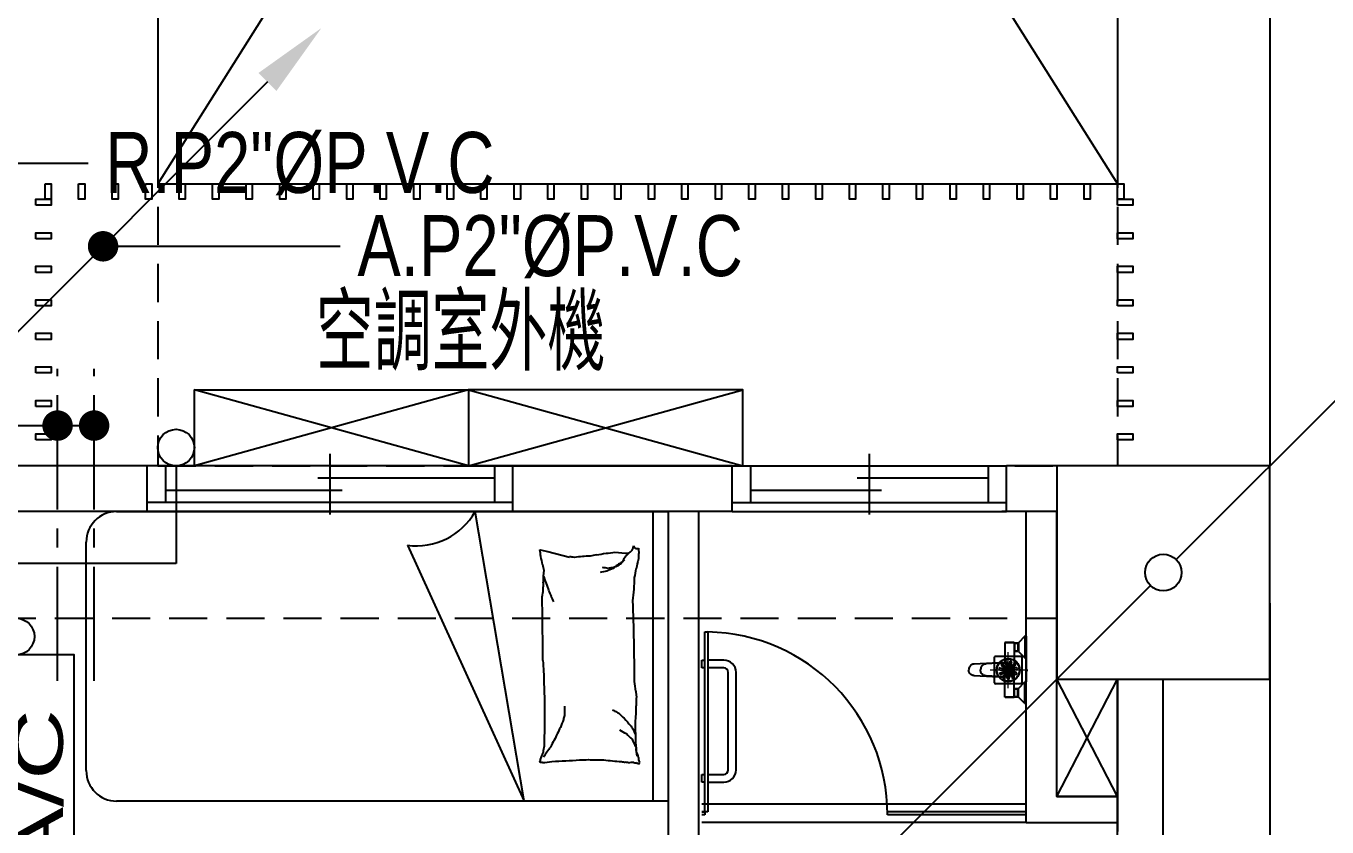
# Model space of a CAD drawing. Header units: millimetres. Extents: x 98197 to 106565, y 53890 to 60222.
# Drawn here: x 100646.4 to 101073.4, y 55552.1 to 55814.9 of the extents above; entities that cross this region are included whole.
import ezdxf
from ezdxf.enums import TextEntityAlignment as Align

# ---------------------------------------------------------------- set-up
doc = ezdxf.new("R2010")
doc.units = ezdxf.units.MM
doc.header["$LTSCALE"] = 50
doc.header["$MEASUREMENT"] = 0
for name, pattern in [('CENTER', [2, 1.25, -0.25, 0.25, -0.25]), ('CENTER2', [1.125, 0.75, -0.125, 0.125, -0.125]), ('HIDDEN', [0.375, 0.25, -0.125])]:
    doc.linetypes.add(name, pattern=pattern)
doc.layers.get('0').update_dxf_attribs({"color": 8, "linetype": 'CONTINUOUS'})
for name, color, linetype in [('00', 7, 'HIDDEN'), ('35', 4, 'CENTER2'), ('36雨排水', 3, 'CONTINUOUS'), ('furniture', 55, 'CONTINUOUS')]:
    doc.layers.add(name, color=color, linetype=linetype)
doc.layers.add('CENTE', color=8, linetype='CENTER', lineweight=9)
doc.styles.add('CHINA', font='c2', dxfattribs={"bigfont": 'china'})
doc.styles.add('CHINESET', font='c2.shx', dxfattribs={"bigfont": 'china.shx'})

# ---------------------------------------------------------------- blocks, each defined once
blk = doc.blocks.new('1111111')
at = {"layer": '36雨排水', "linetype": 'Continuous'}
for p, q in [((4902.82, 3830.25), (4712.61, 3640.04)), ((4842.71, 3770.15), (4920.5, 3770.15)), ((4513.91, 3441.34), (4704.12, 3631.56))]:
    blk.add_line(p, q, dxfattribs=at)
blk.add_circle((4708.36, 3635.8), 6, dxfattribs=at)
at = {"layer": '36雨排水', "linetype": 'Continuous', "style": 'CHINA', "width": 0.8}
blk.add_text('R.P2"%%CP.V.C', height=20, dxfattribs=at).set_placement((4926.16, 3760.37))
blk = doc.blocks.new('1111111111')
at = {"layer": '35', "color": 3, "linetype": 'Continuous'}
blk.add_lwpolyline([(2956.27, 3584.41), (2956.27, 3559.41), (3046.27, 3559.41), (3046.27, 3584.41)], close=True, dxfattribs=at)
at = {"layer": '35', "color": 4, "linetype": 'Continuous'}
blk.add_circle((3052.27, 3578.41), 6, dxfattribs=at)
at = {"layer": '35', "color": 3, "linetype": 'Continuous', "style": 'CHINA', "width": 1.5}
blk.add_text('A/C', height=16, dxfattribs=at).set_placement((3001.67, 3571.38), align=Align.MIDDLE)
blk = doc.blocks.new('3453453')
at = {"layer": '36雨排水', "color": 1, "linetype": 'Continuous'}
for p, q in [((95705.57, 55796.57), (95482.81, 55573.81)), ((95651.61, 55742.62), (95729.4, 55742.62))]:
    blk.add_line(p, q, dxfattribs=at)
at = {"layer": '36雨排水', "color": 1, "linetype": 'Continuous', "const_width": 5}
blk.add_lwpolyline([(95649.11, 55742.62, 1), (95654.11, 55742.62, 1)], format="xyb", close=True, dxfattribs=at)
at = {"layer": '36雨排水', "color": 1, "linetype": 'Continuous'}
blk.add_solid([(95702.62, 55799.52), (95708.51, 55793.62), (95723.25, 55814.25)], dxfattribs=at)
at = {"layer": '36雨排水', "color": 1, "linetype": 'Continuous', "style": 'CHINA', "width": 0.8}
blk.add_text('A.P2"%%CP.V.C', height=20, dxfattribs=at).set_placement((95735.06, 55732.84))
blk = doc.blocks.new('*U45', base_point=(551368.96, 44174.06))
for p, q in [((551368.96, 44185.56), (551368.96, 44165.56)), ((551323.96, 44166.56), (551323.96, 44181.56)), ((551413.96, 44181.56), (551323.96, 44181.56)), ((551329.96, 44181.56), (551329.96, 44169.56)), ((551407.96, 44181.56), (551407.96, 44169.56)), ((551413.96, 44166.56), (551413.96, 44181.56)), ((551329.96, 44177.56), (551372.96, 44177.56)), ((551407.96, 44173.56), (551364.96, 44173.56)), ((551413.96, 44169.56), (551323.96, 44169.56)), ((551413.96, 44166.56), (551323.96, 44166.56))]:
    blk.add_line(p, q)
blk = doc.blocks.new('*U47', base_point=(551535.96, 44174.06))
for p, q in [((551535.96, 44185.56), (551535.96, 44165.56)), ((551475.96, 44166.56), (551475.96, 44181.56)), ((551475.96, 44181.56), (551595.96, 44181.56)), ((551481.96, 44181.56), (551481.96, 44169.56)), ((551589.96, 44181.56), (551589.96, 44169.56)), ((551595.96, 44166.56), (551595.96, 44181.56)), ((551481.96, 44177.56), (551539.96, 44177.56)), ((551589.96, 44173.56), (551531.96, 44173.56)), ((551475.96, 44169.56), (551595.96, 44169.56)), ((551475.96, 44166.56), (551595.96, 44166.56))]:
    blk.add_line(p, q)
blk = doc.blocks.new('1247A')
for p, q in [((-13298.51, 8267.25), (-13298.01, 8267.25)), ((-13298.01, 8267.25), (-13298.51, 8267.25)), ((-13298.51, 8267.25), (-13298.51, 8267.12)), ((-13298.51, 8267.12), (-13298.51, 8266.77)), ((-13298.51, 8266.77), (-13298.51, 8266.2)), ((-13298.51, 8266.2), (-13298.51, 8265.46)), ((-13298.01, 8267.25), (-13296.01, 8265.12)), ((-13298.01, 8267.25), (-13296.01, 8265.12)), ((-13298.01, 8267.25), (-13298.01, 8267.12)), ((-13298.01, 8267.12), (-13298.01, 8266.77)), ((-13298.01, 8266.77), (-13298.01, 8266.2)), ((-13298.01, 8266.2), (-13298.01, 8265.46)), ((-13298.51, 8265.46), (-13298.51, 8264.61)), ((-13298.51, 8264.61), (-13298.51, 8263.7)), ((-13298.51, 8263.7), (-13298.51, 8262.79)), ((-13298.51, 8262.79), (-13298.51, 8261.93)), ((-13298.51, 8261.93), (-13298.51, 8261.19)), ((-13298.01, 8265.46), (-13298.01, 8264.61)), ((-13298.01, 8264.61), (-13298.01, 8263.7)), ((-13298.01, 8263.7), (-13298.01, 8262.79)), ((-13298.01, 8262.79), (-13298.01, 8261.93)), ((-13296.01, 8262.28), (-13298.01, 8260.15)), ((-13298.01, 8261.93), (-13298.01, 8261.19)), ((-13296.01, 8265.12), (-13296.01, 8265.07)), ((-13296.01, 8265.07), (-13296.01, 8264.93)), ((-13296.01, 8264.93), (-13296.01, 8264.82)), ((-13296.01, 8264.93), (-13296.01, 8264.7)), ((-13296.01, 8264.82), (-13295.91, 8264.82)), ((-13296.01, 8264.82), (-13296.01, 8264.77)), ((-13295.91, 8264.82), (-13296.01, 8264.82)), ((-13296.01, 8264.77), (-13296.01, 8264.66)), ((-13296.01, 8264.7), (-13296.01, 8264.41)), ((-13296.01, 8264.66), (-13296.01, 8264.49)), ((-13296.01, 8264.49), (-13296.01, 8264.26)), ((-13296.01, 8264.41), (-13296.01, 8264.06)), ((-13296.01, 8264.26), (-13296.01, 8263.98)), ((-13296.01, 8264.06), (-13296.01, 8263.7)), ((-13296.01, 8263.98), (-13296.01, 8263.7)), ((-13296.01, 8263.7), (-13296.01, 8263.33)), ((-13296.01, 8263.7), (-13296.01, 8263.42)), ((-13296.01, 8263.42), (-13296.01, 8263.14)), ((-13296.01, 8263.33), (-13296.01, 8262.99)), ((-13296.01, 8263.14), (-13296.01, 8262.91)), ((-13296.01, 8262.99), (-13296.01, 8262.7)), ((-13296.01, 8262.91), (-13296.01, 8262.74)), ((-13296.01, 8262.74), (-13296.01, 8262.62)), ((-13296.01, 8262.7), (-13296.01, 8262.47)), ((-13296.01, 8262.62), (-13296.01, 8262.58)), ((-13296.01, 8262.58), (-13296.01, 8262.47)), ((-13296.01, 8262.58), (-13295.91, 8262.58)), ((-13295.91, 8262.58), (-13296.01, 8262.58)), ((-13296.01, 8262.47), (-13296.01, 8262.33)), ((-13296.01, 8262.33), (-13296.01, 8262.28)), ((-13295.71, 8265.02), (-13295.91, 8264.82)), ((-13295.91, 8264.82), (-13295.91, 8264.77)), ((-13295.91, 8264.77), (-13295.91, 8264.66)), ((-13295.91, 8264.66), (-13295.91, 8264.49)), ((-13295.91, 8264.49), (-13295.91, 8264.26)), ((-13295.91, 8264.26), (-13295.91, 8263.98)), ((-13295.91, 8263.98), (-13295.91, 8263.7)), ((-13295.91, 8263.7), (-13295.91, 8263.42)), ((-13295.91, 8263.42), (-13295.91, 8263.14)), ((-13295.91, 8263.14), (-13295.91, 8262.91)), ((-13295.91, 8262.91), (-13295.91, 8262.74)), ((-13295.91, 8262.74), (-13295.91, 8262.62)), ((-13295.91, 8262.62), (-13295.91, 8262.58)), ((-13295.91, 8262.58), (-13295.71, 8262.38)), ((-13295.71, 8265.02), (-13295.51, 8265.02)), ((-13295.51, 8265.02), (-13295.71, 8265.02)), ((-13295.71, 8265.02), (-13295.71, 8264.97)), ((-13295.71, 8264.97), (-13295.71, 8262.38)), ((-13295.21, 8262.38), (-13295.71, 8262.38)), ((-13295.71, 8262.38), (-13295.21, 8262.38)), ((-13295.51, 8265.02), (-13295.21, 8265.02)), ((-13295.21, 8265.02), (-13295.51, 8265.02)), ((-13294.91, 8265.02), (-13295.21, 8265.02)), ((-13295.21, 8265.02), (-13294.91, 8265.02)), ((-13294.91, 8262.38), (-13295.21, 8262.38)), ((-13295.21, 8262.38), (-13294.91, 8262.38)), ((-13294.91, 8265.02), (-13294.71, 8265.02)), ((-13294.71, 8265.02), (-13294.91, 8265.02)), ((-13294.91, 8262.38), (-13294.71, 8262.38)), ((-13294.71, 8262.38), (-13294.91, 8262.38)), ((-13294.71, 8265.02), (-13294.51, 8264.82)), ((-13294.71, 8265.02), (-13294.71, 8264.97)), ((-13294.71, 8264.97), (-13294.71, 8262.38)), ((-13294.51, 8262.58), (-13294.71, 8262.38)), ((-13294.01, 8265.2), (-13294.51, 8265.2)), ((-13294.51, 8265.2), (-13294.01, 8265.2)), ((-13294.51, 8265.2), (-13294.51, 8265.14)), ((-13294.51, 8265.14), (-13294.51, 8256.2)), ((-13294.51, 8265.14), (-13294.51, 8256.2)), ((-13293.51, 8265.2), (-13294.01, 8265.2)), ((-13294.01, 8265.2), (-13293.51, 8265.2)), ((-13293, 8265.2), (-13293.51, 8265.2)), ((-13293.51, 8265.2), (-13293, 8265.2)), ((-13293, 8265.2), (-13292.54, 8265.2)), ((-13292.54, 8265.2), (-13293, 8265.2)), ((-13292.54, 8265.2), (-13292.13, 8265.2)), ((-13292.13, 8265.2), (-13292.54, 8265.2)), ((-13292.13, 8265.2), (-13291.82, 8265.2)), ((-13291.82, 8265.2), (-13292.13, 8265.2)), ((-13291.82, 8265.2), (-13291.63, 8265.2)), ((-13291.63, 8265.2), (-13291.82, 8265.2)), ((-13291.63, 8265.2), (-13291.55, 8265.2)), ((-13291.55, 8265.2), (-13291.63, 8265.2)), ((-13291.55, 8265.2), (-13291.51, 8265.14)), ((-13291.51, 8265.14), (-13291.51, 8258.66)), ((-13291.51, 8265.14), (-13291.51, 8258.66)), ((-13298.51, 8261.19), (-13298.51, 8260.63)), ((-13298.51, 8260.63), (-13298.51, 8260.28)), ((-13298.51, 8260.28), (-13298.51, 8260.15)), ((-13298.51, 8260.15), (-13298.01, 8260.15)), ((-13298.01, 8260.15), (-13298.51, 8260.15)), ((-13298.51, 8252.25), (-13298.51, 8260.15)), ((-13298.01, 8261.19), (-13298.01, 8260.63)), ((-13298.01, 8260.63), (-13298.01, 8260.28)), ((-13298.01, 8260.28), (-13298.01, 8260.15)), ((-13293.27, 8257.76), (-13293.61, 8257.29)), ((-13293.32, 8257.54), (-13293.48, 8257.29)), ((-13293.14, 8257.75), (-13293.32, 8257.54)), ((-13292.81, 8258.11), (-13293.27, 8257.76)), ((-13292.95, 8257.94), (-13293.14, 8257.75)), ((-13292.72, 8258.11), (-13292.95, 8257.94)), ((-13292.69, 8257.57), (-13292.85, 8257.33)), ((-13292.29, 8258.32), (-13292.81, 8258.11)), ((-13292.48, 8258.22), (-13292.72, 8258.11)), ((-13292.5, 8257.79), (-13292.69, 8257.57)), ((-13292.3, 8257.98), (-13292.5, 8257.79)), ((-13292.06, 8258.16), (-13292.3, 8257.98)), ((-13291.98, 8258.37), (-13292.29, 8258.32)), ((-13291.98, 8258.37), (-13292.29, 8258.32)), ((-13291.81, 8258.28), (-13292.06, 8258.16)), ((-13291.28, 8258.43), (-13291.98, 8258.37)), ((-13291.55, 8258.37), (-13291.81, 8258.28)), ((-13291.28, 8258.43), (-13291.55, 8258.37)), ((-13291.51, 8258.66), (-13281.48, 8258.1)), ((-13290.99, 8258.46), (-13291.28, 8258.43)), ((-13290.99, 8258.46), (-13290.58, 8258.45)), ((-13290.58, 8258.45), (-13290.21, 8258.44)), ((-13290.21, 8258.44), (-13289.79, 8258.42)), ((-13289.79, 8258.42), (-13289.36, 8258.4)), ((-13289.36, 8258.4), (-13289.05, 8258.38)), ((-13289.05, 8258.38), (-13285.35, 8258.15)), ((-13285.35, 8258.15), (-13285.11, 8258.13)), ((-13285.11, 8258.13), (-13284.87, 8258.08)), ((-13284.87, 8258.08), (-13284.64, 8257.99)), ((-13284.64, 8257.99), (-13284.43, 8257.89)), ((-13284.43, 8257.89), (-13284.22, 8257.74)), ((-13284.22, 8257.74), (-13284.05, 8257.57)), ((-13284.05, 8257.57), (-13283.89, 8257.39)), ((-13281.48, 8258.1), (-13281.23, 8258.08)), ((-13281.23, 8258.08), (-13280.99, 8258.03)), ((-13280.99, 8258.03), (-13280.76, 8257.95)), ((-13280.76, 8257.95), (-13280.54, 8257.85)), ((-13280.54, 8257.85), (-13280.33, 8257.7)), ((-13280.33, 8257.7), (-13280.16, 8257.54)), ((-13280.16, 8257.54), (-13280, 8257.36)), ((-13294.51, 8247.26), (-13294.51, 8256.2)), ((-13294.51, 8247.26), (-13294.51, 8256.2)), ((-13293.82, 8256.76), (-13293.9, 8256.2)), ((-13293.82, 8255.64), (-13293.9, 8256.2)), ((-13293.61, 8257.29), (-13293.82, 8256.76)), ((-13293.61, 8255.11), (-13293.82, 8255.64)), ((-13293.72, 8256.49), (-13293.74, 8256.2)), ((-13293.72, 8255.91), (-13293.74, 8256.2)), ((-13293.67, 8256.76), (-13293.72, 8256.49)), ((-13293.67, 8255.64), (-13293.72, 8255.91)), ((-13293.58, 8257.04), (-13293.67, 8256.76)), ((-13293.58, 8255.36), (-13293.67, 8255.64)), ((-13293.27, 8254.64), (-13293.61, 8255.11)), ((-13293.48, 8257.29), (-13293.58, 8257.04)), ((-13293.48, 8255.11), (-13293.58, 8255.36)), ((-13293.32, 8254.86), (-13293.48, 8255.11)), ((-13293.14, 8254.65), (-13293.32, 8254.86)), ((-13292.81, 8254.29), (-13293.27, 8254.64)), ((-13292.95, 8254.46), (-13293.14, 8254.65)), ((-13293.11, 8256.5), (-13293.13, 8256.2)), ((-13293.11, 8255.9), (-13293.13, 8256.2)), ((-13293.05, 8256.78), (-13293.11, 8256.5)), ((-13293.05, 8255.62), (-13293.11, 8255.9)), ((-13292.97, 8257.06), (-13293.05, 8256.78)), ((-13292.97, 8255.34), (-13293.05, 8255.62)), ((-13292.85, 8257.33), (-13292.97, 8257.06)), ((-13292.85, 8255.07), (-13292.97, 8255.34)), ((-13292.72, 8254.29), (-13292.95, 8254.46)), ((-13292.69, 8254.83), (-13292.85, 8255.07)), ((-13292.29, 8254.08), (-13292.81, 8254.29)), ((-13292.48, 8254.18), (-13292.72, 8254.29)), ((-13292.5, 8254.61), (-13292.69, 8254.83)), ((-13292.3, 8254.42), (-13292.5, 8254.61)), ((-13292.06, 8254.24), (-13292.3, 8254.42)), ((-13291.98, 8254.03), (-13292.29, 8254.08)), ((-13291.98, 8254.03), (-13292.29, 8254.08)), ((-13291.81, 8254.12), (-13292.06, 8254.24)), ((-13291.28, 8253.96), (-13291.98, 8254.03)), ((-13291.55, 8254.03), (-13291.81, 8254.12)), ((-13291.28, 8253.96), (-13291.55, 8254.03)), ((-13291.51, 8253.74), (-13281.48, 8254.3)), ((-13291.51, 8247.26), (-13291.51, 8253.74)), ((-13291.51, 8247.26), (-13291.51, 8253.74)), ((-13290.99, 8253.94), (-13291.28, 8253.96)), ((-13290.99, 8253.94), (-13290.58, 8253.95)), ((-13290.79, 8257.38), (-13290.8, 8257.36)), ((-13290.8, 8257.36), (-13290.8, 8257.33)), ((-13290.8, 8257.33), (-13290.8, 8257.31)), ((-13290.8, 8257.31), (-13290.79, 8257.28)), ((-13290.8, 8255.09), (-13290.79, 8255.11)), ((-13290.8, 8255.07), (-13290.8, 8255.09)), ((-13290.8, 8255.04), (-13290.8, 8255.07)), ((-13290.79, 8255.02), (-13290.8, 8255.04)), ((-13290.77, 8257.41), (-13290.79, 8257.38)), ((-13290.79, 8257.28), (-13290.77, 8257.26)), ((-13290.79, 8255.11), (-13290.77, 8255.14)), ((-13290.77, 8254.99), (-13290.79, 8255.02)), ((-13290.75, 8257.42), (-13290.77, 8257.41)), ((-13290.77, 8257.26), (-13290.75, 8257.25)), ((-13290.77, 8255.14), (-13290.75, 8255.15)), ((-13290.75, 8254.98), (-13290.77, 8254.99)), ((-13290.72, 8257.43), (-13290.75, 8257.42)), ((-13290.75, 8257.25), (-13290.72, 8257.24)), ((-13290.75, 8255.15), (-13290.72, 8255.16)), ((-13290.72, 8254.97), (-13290.75, 8254.98)), ((-13290.7, 8257.43), (-13290.72, 8257.43)), ((-13290.72, 8257.24), (-13290.7, 8257.23)), ((-13290.72, 8255.16), (-13290.7, 8255.17)), ((-13290.7, 8254.97), (-13290.72, 8254.97)), ((-13290.7, 8257.43), (-13290.67, 8257.43)), ((-13290.67, 8257.24), (-13290.7, 8257.23)), ((-13290.67, 8255.16), (-13290.7, 8255.17)), ((-13290.7, 8254.97), (-13290.67, 8254.97)), ((-13290.67, 8257.43), (-13290.65, 8257.42)), ((-13290.65, 8257.25), (-13290.67, 8257.24)), ((-13290.65, 8255.15), (-13290.67, 8255.16)), ((-13290.67, 8254.97), (-13290.65, 8254.98)), ((-13290.65, 8257.42), (-13290.63, 8257.41)), ((-13290.63, 8257.26), (-13290.65, 8257.25)), ((-13290.63, 8255.14), (-13290.65, 8255.15)), ((-13290.65, 8254.98), (-13290.63, 8254.99)), ((-13290.63, 8257.41), (-13290.61, 8257.38)), ((-13290.61, 8257.28), (-13290.63, 8257.26)), ((-13290.61, 8255.11), (-13290.63, 8255.14)), ((-13290.63, 8254.99), (-13290.61, 8255.02)), ((-13290.61, 8257.38), (-13290.6, 8257.36)), ((-13290.6, 8257.31), (-13290.61, 8257.28)), ((-13290.6, 8255.09), (-13290.61, 8255.11)), ((-13290.61, 8255.02), (-13290.6, 8255.04)), ((-13290.6, 8257.36), (-13290.6, 8257.33)), ((-13290.6, 8257.33), (-13290.6, 8257.31)), ((-13290.6, 8255.07), (-13290.6, 8255.09)), ((-13290.6, 8255.04), (-13290.6, 8255.07)), ((-13290.58, 8253.95), (-13290.21, 8253.96)), ((-13290.21, 8253.96), (-13289.79, 8253.98)), ((-13289.79, 8253.98), (-13289.36, 8254)), ((-13289.36, 8254), (-13289.05, 8254.02)), ((-13289.05, 8254.02), (-13285.35, 8254.25)), ((-13285.35, 8254.25), (-13285.11, 8254.27)), ((-13285.11, 8254.27), (-13284.87, 8254.32)), ((-13284.87, 8254.32), (-13284.64, 8254.41)), ((-13284.64, 8254.41), (-13284.43, 8254.51)), ((-13284.43, 8254.51), (-13284.22, 8254.66)), ((-13284.22, 8254.66), (-13284.05, 8254.83)), ((-13284.05, 8254.83), (-13283.89, 8255.01)), ((-13283.89, 8257.39), (-13283.75, 8257.17)), ((-13283.89, 8255.01), (-13283.75, 8255.23)), ((-13283.75, 8257.17), (-13283.65, 8256.95)), ((-13283.75, 8255.23), (-13283.65, 8255.45)), ((-13283.65, 8256.95), (-13283.57, 8256.7)), ((-13283.65, 8255.45), (-13283.57, 8255.7)), ((-13283.57, 8256.7), (-13283.52, 8256.46)), ((-13283.57, 8255.7), (-13283.52, 8255.94)), ((-13283.52, 8256.46), (-13283.5, 8256.2)), ((-13283.52, 8255.94), (-13283.5, 8256.2)), ((-13281.48, 8254.3), (-13281.23, 8254.32)), ((-13281.23, 8254.32), (-13280.99, 8254.37)), ((-13280.99, 8254.37), (-13280.76, 8254.45)), ((-13280.76, 8254.45), (-13280.54, 8254.55)), ((-13280.54, 8254.55), (-13280.33, 8254.7)), ((-13280.33, 8254.7), (-13280.16, 8254.86)), ((-13280.16, 8254.86), (-13280, 8255.04)), ((-13280, 8257.36), (-13279.85, 8257.15)), ((-13280, 8255.04), (-13279.85, 8255.25)), ((-13279.85, 8257.15), (-13279.75, 8256.93)), ((-13279.85, 8255.25), (-13279.75, 8255.47)), ((-13279.75, 8256.93), (-13279.68, 8256.69)), ((-13279.75, 8256.93), (-13279.68, 8256.69)), ((-13279.75, 8255.47), (-13279.68, 8255.71)), ((-13279.75, 8255.47), (-13279.68, 8255.71)), ((-13279.68, 8256.69), (-13279.63, 8256.45)), ((-13279.68, 8256.69), (-13279.63, 8256.45)), ((-13279.68, 8255.71), (-13279.63, 8255.95)), ((-13279.68, 8255.71), (-13279.63, 8255.95)), ((-13279.63, 8256.45), (-13279.61, 8256.2)), ((-13279.63, 8256.45), (-13279.61, 8256.2)), ((-13279.63, 8255.95), (-13279.61, 8256.2)), ((-13279.63, 8255.95), (-13279.61, 8256.2)), ((-13298.01, 8252.25), (-13298.51, 8252.25)), ((-13298.51, 8252.12), (-13298.51, 8252.25)), ((-13298.51, 8252.25), (-13298.01, 8252.25)), ((-13298.51, 8251.77), (-13298.51, 8252.12)), ((-13298.51, 8251.2), (-13298.51, 8251.77)), ((-13298.51, 8250.46), (-13298.51, 8251.2)), ((-13298.51, 8249.61), (-13298.51, 8250.46)), ((-13298.51, 8248.7), (-13298.51, 8249.61)), ((-13296.01, 8250.12), (-13298.01, 8252.25)), ((-13298.01, 8252.12), (-13298.01, 8252.25)), ((-13298.01, 8251.77), (-13298.01, 8252.12)), ((-13298.01, 8251.2), (-13298.01, 8251.77)), ((-13298.01, 8250.46), (-13298.01, 8251.2)), ((-13298.01, 8249.61), (-13298.01, 8250.46)), ((-13298.01, 8248.7), (-13298.01, 8249.61)), ((-13296.01, 8250.07), (-13296.01, 8250.12)), ((-13296.01, 8249.93), (-13296.01, 8250.07)), ((-13296.01, 8249.7), (-13296.01, 8249.93)), ((-13296.01, 8249.82), (-13296.01, 8249.93)), ((-13295.91, 8249.82), (-13296.01, 8249.82)), ((-13296.01, 8249.77), (-13296.01, 8249.82)), ((-13296.01, 8249.82), (-13295.91, 8249.82)), ((-13296.01, 8249.66), (-13296.01, 8249.77)), ((-13296.01, 8249.41), (-13296.01, 8249.7)), ((-13296.01, 8249.49), (-13296.01, 8249.66)), ((-13296.01, 8249.26), (-13296.01, 8249.49)), ((-13296.01, 8249.06), (-13296.01, 8249.41)), ((-13296.01, 8248.98), (-13296.01, 8249.26)), ((-13296.01, 8248.7), (-13296.01, 8249.06)), ((-13296.01, 8248.7), (-13296.01, 8248.98)), ((-13295.91, 8249.82), (-13295.71, 8250.02)), ((-13295.91, 8249.77), (-13295.91, 8249.82)), ((-13295.91, 8249.66), (-13295.91, 8249.77)), ((-13295.91, 8249.49), (-13295.91, 8249.66)), ((-13295.91, 8249.26), (-13295.91, 8249.49)), ((-13295.91, 8248.98), (-13295.91, 8249.26)), ((-13295.91, 8248.7), (-13295.91, 8248.98)), ((-13295.71, 8250.02), (-13295.21, 8250.02)), ((-13295.71, 8247.43), (-13295.71, 8250.02)), ((-13295.21, 8250.02), (-13295.71, 8250.02)), ((-13295.21, 8250.02), (-13294.91, 8250.02)), ((-13294.91, 8250.02), (-13295.21, 8250.02)), ((-13294.71, 8250.02), (-13294.91, 8250.02)), ((-13294.91, 8250.02), (-13294.71, 8250.02)), ((-13294.51, 8249.82), (-13294.71, 8250.02)), ((-13294.71, 8247.43), (-13294.71, 8250.02)), ((-13298.51, 8247.79), (-13298.51, 8248.7)), ((-13298.51, 8246.93), (-13298.51, 8247.79)), ((-13298.51, 8246.19), (-13298.51, 8246.93)), ((-13298.51, 8245.63), (-13298.51, 8246.19)), ((-13298.51, 8245.28), (-13298.51, 8245.63)), ((-13298.51, 8245.15), (-13298.51, 8245.28)), ((-13298.01, 8245.15), (-13298.51, 8245.15)), ((-13298.51, 8245.15), (-13298.01, 8245.15)), ((-13298.01, 8247.79), (-13298.01, 8248.7)), ((-13298.01, 8246.93), (-13298.01, 8247.79)), ((-13298.01, 8245.15), (-13296.01, 8247.28)), ((-13298.01, 8245.15), (-13296.01, 8247.28)), ((-13298.01, 8246.19), (-13298.01, 8246.93)), ((-13298.01, 8245.63), (-13298.01, 8246.19)), ((-13298.01, 8245.28), (-13298.01, 8245.63)), ((-13298.01, 8245.15), (-13298.01, 8245.28)), ((-13296.01, 8248.42), (-13296.01, 8248.7)), ((-13296.01, 8248.33), (-13296.01, 8248.7)), ((-13296.01, 8248.14), (-13296.01, 8248.42)), ((-13296.01, 8247.99), (-13296.01, 8248.33)), ((-13296.01, 8247.91), (-13296.01, 8248.14)), ((-13296.01, 8247.7), (-13296.01, 8247.99)), ((-13296.01, 8247.74), (-13296.01, 8247.91)), ((-13296.01, 8247.62), (-13296.01, 8247.74)), ((-13296.01, 8247.47), (-13296.01, 8247.7)), ((-13296.01, 8247.58), (-13296.01, 8247.62)), ((-13295.91, 8247.58), (-13296.01, 8247.58)), ((-13296.01, 8247.58), (-13295.91, 8247.58)), ((-13296.01, 8247.47), (-13296.01, 8247.58)), ((-13296.01, 8247.33), (-13296.01, 8247.47)), ((-13296.01, 8247.28), (-13296.01, 8247.33)), ((-13295.91, 8248.42), (-13295.91, 8248.7)), ((-13295.91, 8248.14), (-13295.91, 8248.42)), ((-13295.91, 8247.91), (-13295.91, 8248.14)), ((-13295.91, 8247.74), (-13295.91, 8247.91)), ((-13295.91, 8247.62), (-13295.91, 8247.74)), ((-13295.91, 8247.58), (-13295.91, 8247.62)), ((-13295.71, 8247.38), (-13295.91, 8247.58)), ((-13295.71, 8247.38), (-13295.71, 8247.43)), ((-13295.51, 8247.38), (-13295.71, 8247.38)), ((-13295.71, 8247.38), (-13295.51, 8247.38)), ((-13295.21, 8247.38), (-13295.51, 8247.38)), ((-13295.51, 8247.38), (-13295.21, 8247.38)), ((-13295.21, 8247.38), (-13294.91, 8247.38)), ((-13294.91, 8247.38), (-13295.21, 8247.38)), ((-13294.71, 8247.38), (-13294.91, 8247.38)), ((-13294.91, 8247.38), (-13294.71, 8247.38)), ((-13294.71, 8247.38), (-13294.51, 8247.58)), ((-13294.71, 8247.38), (-13294.71, 8247.43)), ((-13294.51, 8247.2), (-13294.51, 8247.26)), ((-13294.51, 8247.2), (-13294.01, 8247.2)), ((-13294.01, 8247.2), (-13294.51, 8247.2)), ((-13294.01, 8247.2), (-13293.51, 8247.2)), ((-13293.51, 8247.2), (-13294.01, 8247.2)), ((-13293.51, 8247.2), (-13293, 8247.2)), ((-13293, 8247.2), (-13293.51, 8247.2)), ((-13292.54, 8247.2), (-13293, 8247.2)), ((-13293, 8247.2), (-13292.54, 8247.2)), ((-13292.13, 8247.2), (-13292.54, 8247.2)), ((-13292.54, 8247.2), (-13292.13, 8247.2)), ((-13291.82, 8247.2), (-13292.13, 8247.2)), ((-13292.13, 8247.2), (-13291.82, 8247.2)), ((-13291.63, 8247.2), (-13291.82, 8247.2)), ((-13291.82, 8247.2), (-13291.63, 8247.2)), ((-13291.55, 8247.2), (-13291.63, 8247.2)), ((-13291.63, 8247.2), (-13291.55, 8247.2)), ((-13291.55, 8247.2), (-13291.51, 8247.26))]:
    blk.add_line(p, q)
at = {"color": 3}
blk.add_line((-13298.51, 8256.25), (-13299.01, 8256.25), dxfattribs=at)
blk = doc.blocks.new('10D')
at = {"color": 9, "true_color": 0xc9c9c9}
for p, q in [((-31147.44, 14844.37), (-31147.44, 14852.77)), ((-31147.14, 14853.07), (-31138.74, 14853.07)), ((-31145.32, 14849.99), (-31143.75, 14849.1)), ((-31144.65, 14850.68), (-31143.58, 14849.29)), ((-31144.18, 14851.05), (-31143.33, 14849.45)), ((-31143.24, 14851.27), (-31143.09, 14849.52)), ((-31142.64, 14851.32), (-31142.79, 14849.52)), ((-31141.73, 14851), (-31142.56, 14849.45)), ((-31141.21, 14850.72), (-31142.3, 14849.29)), ((-31140.61, 14849.96), (-31142.14, 14849.1)), ((-31138.44, 14852.77), (-31138.44, 14844.37)), ((-31145.71, 14848.48), (-31143.91, 14848.59)), ((-31145.57, 14847.89), (-31143.86, 14848.29)), ((-31145.52, 14849.42), (-31143.87, 14848.83)), ((-31145.22, 14847), (-31143.76, 14848.06)), ((-31144.79, 14846.58), (-31143.56, 14847.84)), ((-31144.01, 14846.02), (-31143.36, 14847.7)), ((-31143.42, 14845.9), (-31143.07, 14847.62)), ((-31143.14, 14848.62), (-31143.14, 14848.52)), ((-31143.14, 14848.62), (-31143.04, 14848.62)), ((-31143.14, 14848.52), (-31143.09, 14848.52)), ((-31143.14, 14848.52), (-31143.04, 14848.52)), ((-31142.99, 14848.77), (-31142.89, 14848.77)), ((-31142.99, 14848.67), (-31142.99, 14848.77)), ((-31142.99, 14848.38), (-31142.99, 14848.47)), ((-31142.99, 14848.38), (-31142.89, 14848.38)), ((-31142.89, 14848.67), (-31142.89, 14848.77)), ((-31142.89, 14848.38), (-31142.89, 14848.47)), ((-31142.75, 14848.62), (-31142.84, 14848.62)), ((-31142.75, 14848.52), (-31142.84, 14848.52)), ((-31142.46, 14845.85), (-31142.82, 14847.62)), ((-31142.79, 14848.52), (-31142.75, 14848.52)), ((-31142.75, 14848.62), (-31142.75, 14848.52)), ((-31141.9, 14846.06), (-31142.53, 14847.7)), ((-31141.06, 14846.54), (-31142.32, 14847.84)), ((-31140.71, 14847.03), (-31142.13, 14848.06)), ((-31140.26, 14847.88), (-31142.03, 14848.29)), ((-31140.32, 14849.44), (-31142.02, 14848.83)), ((-31140.23, 14848.48), (-31141.98, 14848.59)), ((-31138.74, 14844.07), (-31147.14, 14844.07))]:
    blk.add_line(p, q, dxfattribs=at)
for radius in [3.8, 3.7, 0.275]:
    blk.add_circle((-31142.94, 14848.57), radius, dxfattribs=at)
for centre, radius, start, end in [((-31147.14, 14852.77), 0.3, 90, 180), ((-31145.45, 14849.71), 0.3, 65.4545, 254.9818), ((-31144.43, 14850.89), 0.3, 32.7273, 222.2546), ((-31142.94, 14851.32), 0.3, 0, 189.5273), ((-31141.46, 14850.89), 0.3, 327.2727, 156.8), ((-31140.44, 14849.71), 0.3, 294.5455, 124.0727), ((-31138.74, 14852.77), 0.3, 0, 90), ((-31145.67, 14848.18), 0.3, 98.1818, 287.7091), ((-31145.02, 14846.77), 0.3, 130.9091, 320.4364), ((-31143.72, 14845.93), 0.3, 163.6364, 353.1636), ((-31143.88, 14848.44), 0.15, 278.1818, 98.1818), ((-31143.81, 14848.97), 0.15, 245.4545, 65.4545), ((-31143.66, 14847.95), 0.15, 310.9091, 130.9091), ((-31143.46, 14849.37), 0.15, 212.7273, 32.7273), ((-31143.21, 14847.66), 0.15, 343.6364, 163.6364), ((-31142.94, 14849.52), 0.15, 180, 0), ((-31143.04, 14848.67), 0.05, 270, 0), ((-31143.04, 14848.47), 0.05, 0, 90), ((-31142.84, 14848.67), 0.05, 180, 270), ((-31142.84, 14848.47), 0.05, 90, 180), ((-31142.68, 14847.66), 0.15, 16.3636, 196.3636), ((-31142.43, 14849.37), 0.15, 147.2727, 327.2727), ((-31142.17, 14845.93), 0.3, 196.3636, 25.8909), ((-31142.23, 14847.95), 0.15, 49.0909, 229.0909), ((-31142.08, 14848.97), 0.15, 114.5455, 294.5455), ((-31142, 14848.44), 0.15, 81.8182, 261.8182), ((-31140.87, 14846.77), 0.3, 229.0909, 58.6182), ((-31140.22, 14848.18), 0.3, 261.8182, 91.3455), ((-31147.14, 14844.37), 0.3, 180, 270), ((-31138.74, 14844.37), 0.3, 270, 0)]:
    blk.add_arc(centre, radius, start, end, dxfattribs=at)
at = {"layer": 'CENTE', "color": 8}
for p, q in [((-31142.94, 14854.47), (-31142.94, 14842.67)), ((-31148.84, 14848.57), (-31137.04, 14848.57))]:
    blk.add_line(p, q, dxfattribs=at)
blk = doc.blocks.new('A$C062F3D30')
at = {"layer": 'furniture'}
for p, q in [((-110.11, 222.55), (65.89, 222.55)), ((23.58, 127.55), (7.53, 222.55)), ((65.89, 222.55), (65.89, 127.55)), ((65.89, 222.55), (70.89, 222.55)), ((70.89, 222.55), (70.89, 127.55)), ((-120.11, 137.55), (-120.11, 212.55)), ((-14.69, 211.51), (23.58, 127.55)), ((28.9, 210.05), (31.45, 209.41)), ((31.45, 209.41), (38.47, 207.65)), ((65.89, 127.55), (-110.11, 127.55)), ((70.89, 127.55), (65.89, 127.55))]:
    blk.add_line(p, q, dxfattribs=at)
for centre, radius, start, end in [((-110.11, 212.55), 10, 90, 180), ((-11.75, 233.45), 22.14, 262.3533, 330.5143), ((28.82, 210.04), 0.0779, 255.9551, 4.0829), ((6.1, 206.17), 23.01, 4.0829, 9.4841), ((56.63, 211.53), 2.91, 296.5805, 355.5998), ((60.62, 211.52), 1.12, 191.2724, 296.5805), ((68.81, 210.52), 7.68, 180, 191.2724), ((10.43, 201.98), 19.52, 9.4841, 17.3864), ((39.8, 206.33), 10.18, 186.4341, 197.3864), ((38.74, 201.9), 5.76, 75.9548, 92.6649), ((47.93, 152.03), 56, 92.6649, 98.0051), ((51.03, 181.62), 26.96, 98.0051, 102.1984), ((34.66, 282.22), 74.97, 279.6844, 282.1984), ((50.5, 226.28), 17.34, 270, 279.6844), ((61.25, 195.42), 11.9, 117.3988, 135.0976), ((57.96, 250.75), 41.81, 263.7676, 270), ((57.38, 201.44), 4.47, 115.3551, 131.4429), ((61.63, 200.97), 7.64, 131.4429, 143.7359), ((66.36, 200.55), 11.9, 135.0976, 152.7964), ((86.05, 199.98), 25.91, 164.256, 171.5628), ((74.82, 207.01), 13.7, 171.5628, 180), ((42.24, 200.81), 12.4, 168.4414, 186.4341), ((-29.07, 180.36), 62.79, 17.1982, 19.428), ((51.9, 191.14), 11.9, 95.6311, 106.515), ((49.32, 196.38), 7.78, 75.3149, 90), ((56.21, 192.42), 11.9, 106.515, 117.3988), ((52.83, 199.38), 4.77, 90, 108.7799), ((59.32, 187.94), 17.47, 108.7799, 111.8149), ((59.19, 192.87), 12.84, 111.8149, 115.3551), ((1.81, 200.9), 58.03, 352.4531, 0), ((40.02, 206.49), 20.59, 344.256, 352.4531), ((10.38, 198.48), 19.55, 348.4414, 2.7491), ((-27.44, 175.75), 62.79, 19.428, 21.6577), ((-25.81, 171.62), 62.79, 21.6577, 23.4844), ((-3405.68, 142.97), 3435.61, 0.51202, 0.86036), ((-24.22, 167.95), 62.79, 23.4844, 25.3111), ((-636.13, 166.83), 695.96, 359.99933, 2.17773), ((133.08, 178.38), 103.4, 182.6096, 184.6176), ((315.76, 174.9), 285.79, 180.9704, 182.6096), ((15.56, 158.87), 44.99, 6.0867, 10.1899), ((73.23, 164.21), 12.95, 182.5386, 190.1899), ((516.34, 159.46), 486.07, 179.7135, 180.9704), ((59.94, 157.1), 23.12, 175.9172, 183.5552), ((-13.8, 159.51), 74.22, 355.1982, 359.4243), ((85.02, 159.86), 24.62, 175.1982, 182.5386), ((75.8, 136.54), 43.06, 155.6735, 159.3257), ((41.47, 153.93), 4.93, 159.3257, 175.9172), ((60.74, 172.45), 17.02, 241.6832, 246.9972), ((56.73, 160.04), 4.19, 230.9651, 241.6832), ((68.55, 169.6), 19.14, 223.8115, 230.9651), ((82.59, 175.41), 33.29, 218.3886, 223.8115), ((129.08, 145.06), 98.94, 176.426, 179.7135), ((144.46, 97.42), 121.74, 153.5015, 155.6735), ((59.88, 157.73), 8.43, 233.8234, 251.5603), ((64.03, 154.7), 8.43, 216.0864, 233.8234), ((64.37, 155.35), 6.53, 207.2396, 218.3886), ((77.84, 158.38), 19.89, 200.8603, 207.2396), ((-66.78, 149.07), 127.01, 359.4243, 1.9079), ((42.23, 142.79), 12.4, 167.131, 176.426), ((82.46, 109.04), 61.93, 144.1737, 147.865), ((56.03, 133.44), 26.57, 147.865, 153.5015), ((67.16, 150.21), 8.43, 195.9352, 216.0864), ((-9.24, 141.4), 69.77, 1.9079, 5.2592), ((68.75, 144.62), 8.43, 175.7841, 195.9352), ((21.68, 142.41), 7.44, 343.7788, 352.8796), ((23.26, 144.48), 6.52, 332.7159, 343.7788), ((33.28, 141.8), 3.85, 152.7159, 167.131), ((-29.04, 1297.91), 1159.02, 273.05496, 273.50486), ((38.51, 257.05), 116.04, 271.6331, 273.055), ((48.08, 198.76), 57.69, 266.6313, 271.6331), ((60.1, 218.01), 77.61, 262.3191, 266.6313), ((56.54, 141.39), 4.58, 5.2592, 30.6513), ((63.55, 141.62), 2.45, 175.6975, 210.6513), ((-110.11, 137.55), 10, 180, 270), ((28.79, 140.23), 0.112, 352.8796, 73.3022), ((29.19, 138.59), 1.64, 73.3022, 99.9984), ((27.99, 167.42), 27.3, 273.5049, 279.9984), ((59.08, 157.01), 16.86, 257.8905, 262.3191), ((53.86, 119.6), 20.91, 77.8905, 81.8665), ((59.27, 137.46), 2.79, 81.8665, 111.421), ((60.16, 141.45), 1.33, 248.0096, 291.421), ((61, 140.14), 0.364, 168.1069, 248.0096), ((60.93, 139.61), 0.197, 348.1069, 109.564), ((61.39, 139.47), 0.291, 109.564, 158.2117), ((63.42, 139.58), 2.13, 158.2117, 175.6975)]:
    blk.add_arc(centre, radius, start, end, dxfattribs=at)

msp = doc.modelspace()

# ---------------------------------------------------------------- linework, layer by layer
for p, q in [((101054.654, 56355.566), (101054.654, 55670.566)), ((100689.654, 56263.066), (100689.654, 55763.066)), ((101004.654, 56263.066), (100689.654, 55763.066)), ((100689.654, 56263.066), (101004.654, 55763.066)), ((101004.654, 56263.066), (101004.654, 55763.066)), ((100689.654, 55763.066), (101004.654, 55763.066)), ((100686.154, 55670.566), (100616.154, 55670.566)), ((100878.154, 55670.566), (100806.154, 55670.566)), ((101019.654, 55670.566), (100968.154, 55670.566)), ((100878.154, 55655.566), (100616.154, 55655.566)), ((100857.154, 55655.566), (100857.154, 55400.566)), ((100867.154, 55655.566), (100867.154, 55390.566)), ((100984.654, 55655.566), (100966.654, 55655.566)), ((101054.654, 55625.566), (101054.654, 55405.566)), ((100984.654, 55600.566), (101004.654, 55600.566)), ((101004.654, 55562.066), (100984.654, 55600.566)), ((100984.654, 55562.066), (101004.654, 55600.566)), ((101004.654, 55390.566), (101004.654, 55600.566)), ((101019.654, 55405.566), (101019.654, 55600.566)), ((100974.654, 55559.566), (100868.154, 55559.566)), ((100870.154, 55557.066), (100868.154, 55557.066)), ((100974.654, 55557.066), (100929.146, 55557.066)), ((100869.154, 55556.066), (100868.154, 55556.066)), ((100974.654, 55553.566), (100868.154, 55553.566)), ((100974.654, 55556.066), (100929.154, 55556.066))]:
    msp.add_line(p, q)
at = {"extrusion": (0, 0, -1)}
for p, q in [((100974.654, 55553.566), (100974.654, 55655.566)), ((100984.654, 55562.066), (100984.654, 55655.566)), ((100984.654, 55562.066), (101004.654, 55562.066)), ((100974.654, 55553.566), (101004.654, 55553.566))]:
    msp.add_line(p, q, dxfattribs=at)
at = {"lineweight": -3, "ltscale": 0.01}
for p, q in [((100869.154, 55616.066, 0), (100870.154, 55616.066, 0)), ((100869.154, 55557.066, 0), (100869.154, 55616.066, 0)), ((100870.154, 55616.066, 0), (100870.154, 55557.066, 0)), ((100868.154, 55606.796, 0), (100869.154, 55606.796, 0)), ((100868.154, 55604.256, 0), (100868.154, 55606.796, 0)), ((100869.154, 55604.256, 0), (100868.154, 55604.256, 0)), ((100875.424, 55606.796, 0), (100870.154, 55606.796, 0)), ((100875.424, 55604.256, 0), (100870.154, 55604.256, 0)), ((100876.884, 55570.796, 0), (100876.884, 55602.8, 0)), ((100879.424, 55570.796, 0), (100879.424, 55602.802, 0)), ((100868.154, 55569.336, 0), (100869.154, 55569.336, 0)), ((100868.154, 55566.796, 0), (100868.154, 55569.336, 0)), ((100870.154, 55569.336, 0), (100875.424, 55569.336, 0)), ((100869.154, 55566.796, 0), (100868.154, 55566.796, 0)), ((100870.154, 55566.796, 0), (100875.424, 55566.796, 0)), ((100868.154, 55557.066, 0), (100869.154, 55557.066, 0)), ((100870.154, 55557.066, 0), (100869.154, 55557.066, 0)), ((100869.154, 55557.066, 0), (100869.154, 55556.066))]:
    msp.add_line(p, q, dxfattribs=at)
at = {"lineweight": -3}
msp.add_line((100869.154, 55556.066), (100868.154, 55556.066), dxfattribs=at)
for points in [[(100652.654, 55763.066), (100654.654, 55763.066), (100654.654, 55758.066), (100652.654, 55758.066)], [(100663.654, 55763.066), (100665.654, 55763.066), (100665.654, 55758.066), (100663.654, 55758.066)], [(100674.654, 55763.066), (100676.654, 55763.066), (100676.654, 55758.066), (100674.654, 55758.066)], [(100685.654, 55763.066), (100687.654, 55763.066), (100687.654, 55758.066), (100685.654, 55758.066)], [(100696.654, 55763.066), (100698.654, 55763.066), (100698.654, 55758.066), (100696.654, 55758.066)], [(100707.654, 55763.066), (100709.654, 55763.066), (100709.654, 55758.066), (100707.654, 55758.066)], [(100718.654, 55763.066), (100720.654, 55763.066), (100720.654, 55758.066), (100718.654, 55758.066)], [(100729.654, 55763.066), (100731.654, 55763.066), (100731.654, 55758.066), (100729.654, 55758.066)], [(100740.654, 55763.066), (100742.654, 55763.066), (100742.654, 55758.066), (100740.654, 55758.066)], [(100751.654, 55763.066), (100753.654, 55763.066), (100753.654, 55758.066), (100751.654, 55758.066)], [(100762.654, 55763.066), (100764.654, 55763.066), (100764.654, 55758.066), (100762.654, 55758.066)], [(100773.654, 55763.066), (100775.654, 55763.066), (100775.654, 55758.066), (100773.654, 55758.066)], [(100784.654, 55763.066), (100786.654, 55763.066), (100786.654, 55758.066), (100784.654, 55758.066)], [(100795.654, 55763.066), (100797.654, 55763.066), (100797.654, 55758.066), (100795.654, 55758.066)], [(100806.654, 55763.066), (100808.654, 55763.066), (100808.654, 55758.066), (100806.654, 55758.066)], [(100817.654, 55763.066), (100819.654, 55763.066), (100819.654, 55758.066), (100817.654, 55758.066)], [(100828.654, 55763.066), (100830.654, 55763.066), (100830.654, 55758.066), (100828.654, 55758.066)], [(100839.654, 55763.066), (100841.654, 55763.066), (100841.654, 55758.066), (100839.654, 55758.066)], [(100850.654, 55763.066), (100852.654, 55763.066), (100852.654, 55758.066), (100850.654, 55758.066)], [(100861.654, 55763.066), (100863.654, 55763.066), (100863.654, 55758.066), (100861.654, 55758.066)], [(100872.654, 55763.066), (100874.654, 55763.066), (100874.654, 55758.066), (100872.654, 55758.066)], [(100883.654, 55763.066), (100885.654, 55763.066), (100885.654, 55758.066), (100883.654, 55758.066)], [(100894.654, 55763.066), (100896.654, 55763.066), (100896.654, 55758.066), (100894.654, 55758.066)], [(100905.654, 55763.066), (100907.654, 55763.066), (100907.654, 55758.066), (100905.654, 55758.066)], [(100916.654, 55763.066), (100918.654, 55763.066), (100918.654, 55758.066), (100916.654, 55758.066)], [(100927.654, 55763.066), (100929.654, 55763.066), (100929.654, 55758.066), (100927.654, 55758.066)], [(100938.654, 55763.066), (100940.654, 55763.066), (100940.654, 55758.066), (100938.654, 55758.066)], [(100949.654, 55763.066), (100951.654, 55763.066), (100951.654, 55758.066), (100949.654, 55758.066)], [(100960.654, 55763.066), (100962.654, 55763.066), (100962.654, 55758.066), (100960.654, 55758.066)], [(100971.654, 55763.066), (100973.654, 55763.066), (100973.654, 55758.066), (100971.654, 55758.066)], [(100982.654, 55763.066), (100984.654, 55763.066), (100984.654, 55758.066), (100982.654, 55758.066)], [(100993.654, 55763.066), (100995.654, 55763.066), (100995.654, 55758.066), (100993.654, 55758.066)], [(101004.654, 55763.066), (101006.654, 55763.066), (101006.654, 55758.066), (101004.654, 55758.066)], [(100649.654, 55756.066), (100649.654, 55758.066), (100654.654, 55758.066), (100654.654, 55756.066)], [(101004.654, 55756.066), (101004.654, 55758.066), (101009.654, 55758.066), (101009.654, 55756.066)], [(100649.654, 55745.066), (100649.654, 55747.066), (100654.654, 55747.066), (100654.654, 55745.066)], [(101004.654, 55745.066), (101004.654, 55747.066), (101009.654, 55747.066), (101009.654, 55745.066)], [(100649.654, 55734.066), (100649.654, 55736.066), (100654.654, 55736.066), (100654.654, 55734.066)], [(101004.654, 55734.066), (101004.654, 55736.066), (101009.654, 55736.066), (101009.654, 55734.066)], [(100649.654, 55723.066), (100649.654, 55725.066), (100654.654, 55725.066), (100654.654, 55723.066)], [(101004.654, 55723.066), (101004.654, 55725.066), (101009.654, 55725.066), (101009.654, 55723.066)], [(100649.654, 55712.066), (100649.654, 55714.066), (100654.654, 55714.066), (100654.654, 55712.066)], [(101004.654, 55712.066), (101004.654, 55714.066), (101009.654, 55714.066), (101009.654, 55712.066)], [(100649.654, 55701.066), (100649.654, 55703.066), (100654.654, 55703.066), (100654.654, 55701.066)], [(101004.654, 55701.066), (101004.654, 55703.066), (101009.654, 55703.066), (101009.654, 55701.066)], [(100649.654, 55690.066), (100649.654, 55692.066), (100654.654, 55692.066), (100654.654, 55690.066)], [(101004.654, 55690.066), (101004.654, 55692.066), (101009.654, 55692.066), (101009.654, 55690.066)], [(100649.654, 55679.066), (100649.654, 55681.066), (100654.654, 55681.066), (100654.654, 55679.066)], [(101004.654, 55679.066), (101004.654, 55681.066), (101009.654, 55681.066), (101009.654, 55679.066)], [(101054.654, 55670.566), (100984.654, 55670.566), (100984.654, 55600.566), (101054.654, 55600.566)], [(101004.654, 55562.066), (100984.654, 55562.066), (100984.654, 55600.566), (101004.654, 55600.566)]]:
    msp.add_lwpolyline(points, close=True)
msp.add_arc((100869.14, 55556.061, 0), 60.014, 0.00546, 89.03153)
at = {"lineweight": -3, "ltscale": 0.01}
for centre, radius, start, end in [((100875.424, 55602.796, 0), 4, 359.99992, 89.99992), ((100875.424, 55602.796, 0), 1.46, 359.99992, 89.99992), ((100875.424, 55570.796, 0), 1.46, 269.99992, 359.99992), ((100875.424, 55570.796, 0), 4, 269.99992, 359.99992)]:
    msp.add_arc(centre, radius, start, end, dxfattribs=at)
at = {"layer": '00'}
for p, q in [((100689.654, 56355.566), (100689.654, 55670.566)), ((101004.654, 56355.566), (101004.654, 55670.566)), ((101054.654, 56355.566), (101054.654, 55670.566)), ((100689.654, 55670.566), (100984.654, 55670.566)), ((100487.154, 55620.566), (100984.654, 55620.566)), ((101004.654, 55600.566), (101004.654, 55000.566)), ((101054.654, 55600.566), (101054.654, 55000.566))]:
    msp.add_line(p, q, dxfattribs=at)
msp.add_lwpolyline([(101054.654, 55670.566), (100984.654, 55670.566), (100984.654, 55600.566), (101054.654, 55600.566)], close=True, dxfattribs=at)
at = {"layer": '35'}
for p, q in [((100656.754, 55599.98), (100656.754, 55702.366)), ((100668.754, 55599.98), (100668.754, 55702.366))]:
    msp.add_line(p, q, dxfattribs=at)
at = {"layer": '35', "color": 3, "linetype": 'Continuous'}
for p, q in [((100791.654, 55670.566), (100701.654, 55695.566)), ((100791.654, 55695.566), (100701.654, 55670.566)), ((100791.654, 55670.566), (100881.654, 55695.566)), ((100791.654, 55695.566), (100881.654, 55670.566))]:
    msp.add_line(p, q, dxfattribs=at)
at = {"layer": '35', "color": 1, "linetype": 'Continuous'}
msp.add_line((100618.754, 55683.795), (100668.754, 55683.795), dxfattribs=at)
at = {"layer": '35', "color": 3, "linetype": 'Continuous'}
for points in [[(100791.654, 55695.566), (100791.654, 55670.566), (100701.654, 55670.566), (100701.654, 55695.566)], [(100791.654, 55695.566), (100791.654, 55670.566), (100881.654, 55670.566), (100881.654, 55695.566)]]:
    msp.add_lwpolyline(points, close=True, dxfattribs=at)
at = {"layer": '35', "color": 1, "linetype": 'Continuous', "const_width": 5}
for points in [[(100654.254, 55683.795, -1), (100659.254, 55683.795, -1)], [(100666.254, 55683.795, -1), (100671.254, 55683.795, -1)]]:
    msp.add_lwpolyline(points, format="xyb", close=True, dxfattribs=at)
at = {"layer": '35', "color": 4, "linetype": 'Continuous'}
msp.add_circle((100695.654, 55676.566), 6, dxfattribs=at)
at = {"layer": '36雨排水', "color": 1}
for p, q in [((100695.654, 55670.566), (100695.654, 55638.566)), ((100695.654, 55638.566), (100603.739, 55638.566))]:
    msp.add_line(p, q, dxfattribs=at)

# ---------------------------------------------------------------- block references
at = {"xscale": -1}
for name, p in [('*U47', (100746.154, 55663.066)), ('*U45', (100923.154, 55663.066))]:
    msp.add_blockref(name, p, dxfattribs=at)
msp.add_blockref('A$C062F3D30', (100786.262, 55433.012))
at = {"rotation": 180}
for name, p in [('1247A', (87676.148, 63859.816)), ('10D', (69825.81, 70452.138))]:
    msp.add_blockref(name, p, dxfattribs=at)
at = {"layer": '35', "linetype": 'Continuous', "rotation": 90.00000000000001}
msp.add_blockref('1111111111', (104221.569, 52562.299), dxfattribs=at)
at = {"layer": '36雨排水', "linetype": 'Continuous'}
for p in [(95746.291, 51999.768), (96311.291, 51999.768)]:
    msp.add_blockref('1111111', p, dxfattribs=at)
at = {"layer": '36雨排水', "color": 1}
msp.add_blockref('3453453', (5020.09, 0), dxfattribs=at)

# ---------------------------------------------------------------- texts
at = {"layer": '35', "color": 3, "style": 'CHINESET', "width": 0.8}
msp.add_text('空調室外機', height=25, dxfattribs=at).set_placement((100741.512, 55701.781))

doc.saveas('drawing.dxf')
